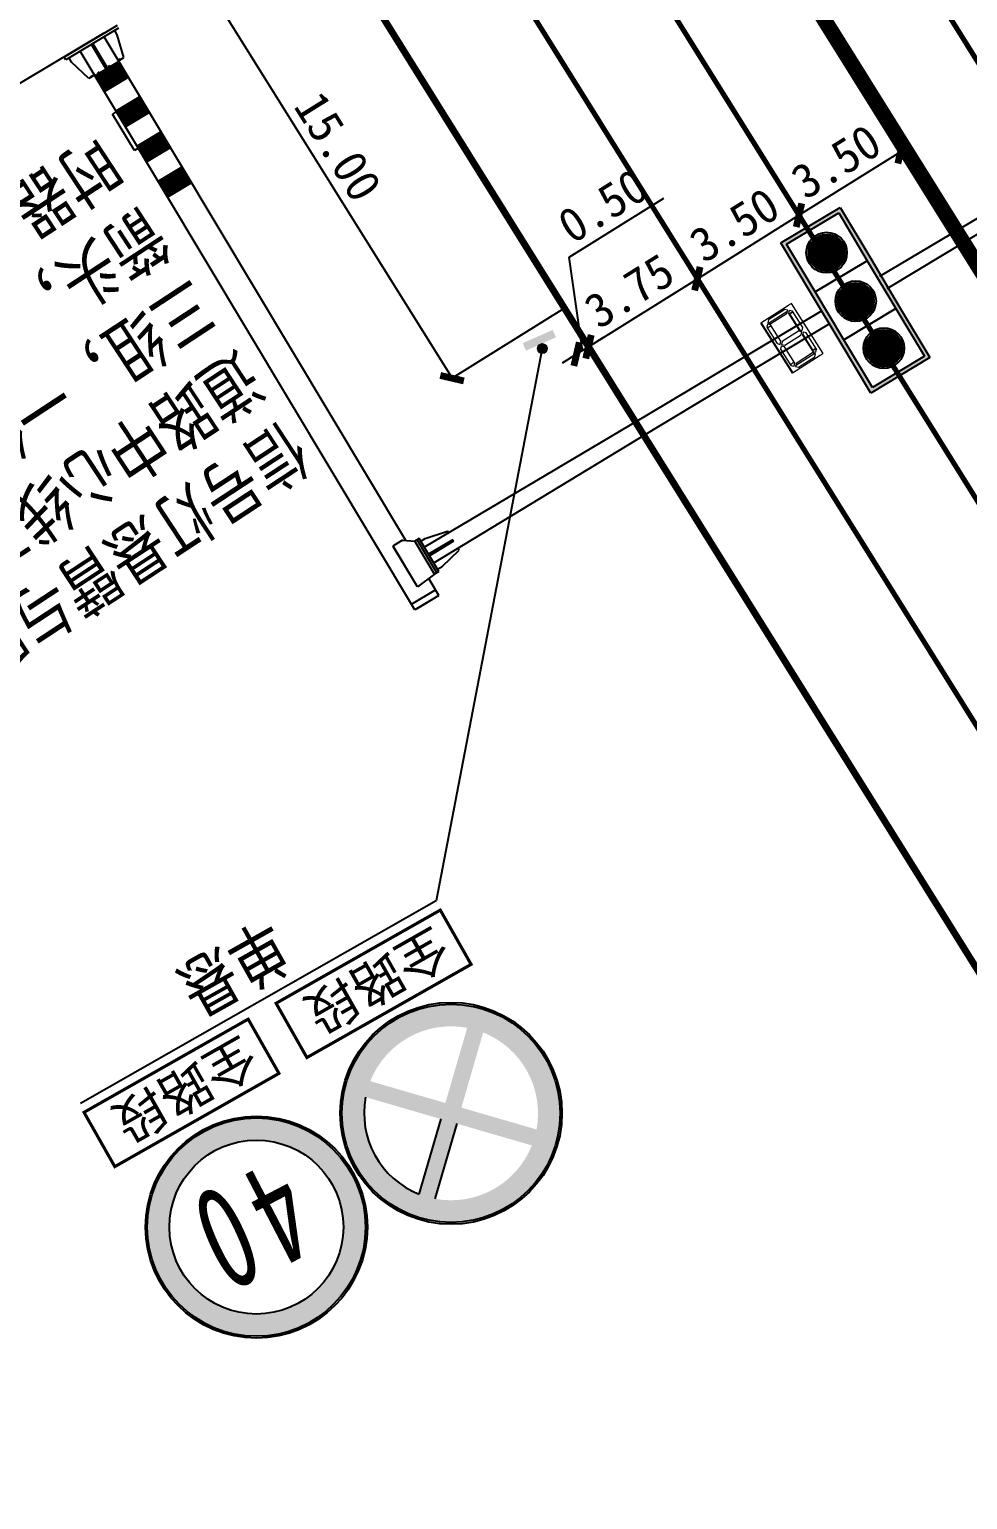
# Model space of a CAD drawing. Extents: x 529560 to 530007, y 3020699 to 3021211.
# Drawn here: x 529755.4 to 529782.81, y 3020832.26 to 3020875.19 of the extents above; entities that cross this region are included whole.
import ezdxf

# ---------------------------------------------------------------- set-up
doc = ezdxf.new("R2010")
doc.units = 0
doc.header["$LTSCALE"] = 0.5
doc.header["$PDMODE"] = 32
doc.linetypes.add('JTSS01', pattern=[6, 2, -4])
doc.layers.get('0').update_dxf_attribs({"linetype": 'CONTINUOUS'})
doc.layers.get('Defpoints').update_dxf_attribs({"linetype": 'CONTINUOUS'})
for name, color, linetype in [('@-交通信号', 7, 'CONTINUOUS'), ('@-交通标志', 7, 'CONTINUOUS'), ('@-设计标注', 7, 'CONTINUOUS'), ('@-隔离栏', 7, 'CONTINUOUS'), ('交通标志', 7, 'CONTINUOUS')]:
    doc.layers.add(name, color=color, linetype=linetype)
doc.layers.add('@-道路标线', color=7, linetype='CONTINUOUS', lineweight=0)
doc.styles.add('--黑体', font='simhei.ttf')
doc.styles.add('HT', font='rd.shx', dxfattribs={"bigfont": 'ht.shx'})
doc.styles.add('ST', font='', dxfattribs={"width": 0.8})
doc.styles.add('标线文字样式', font='simhei.ttf')
doc.styles.add('黑体', font='simhei.ttf')
doc.styles.get('ST').set_extended_font_data('NSimSun')
doc.linetypes.add('FENCELINE1', pattern='A,6.35,-2.54,[133,ltypeshp.shx,S=2.54,R=0,X=-2.54,Y=0],-2.54,25.4', length=36.83)
doc.dimstyles.new('标志标注', dxfattribs={"dimtxt": 1, "dimasz": 0.5, "dimexe": 0, "dimexo": 0, "dimgap": 0.25, "dimtad": 1, "dimzin": 0, "dimdsep": 46, "dimtxsty": '--黑体', "dimblk": 'ARCHTICK', "dimcen": 0.09, "dimadec": 0, "dimazin": 0, "dimtfac": 1, "dimtix": 1, "dimtmove": 2, "dimatfit": 0, "dimfxl": 1, "dimtolj": 1, "dimtzin": 0, "dimarcsym": 0})

# ---------------------------------------------------------------- blocks, each defined once
blk = doc.blocks.new('_ArchTick')
at = {"color": 0, "linetype": 'ByBlock', "const_width": 0.4}
blk.add_lwpolyline([(-0.5, -0.5), (0.5, 0.5)], dxfattribs=at)
blk = doc.blocks.new('*D30')
at = {"layer": '@-设计标注', "color": 0, "linetype": 'Continuous', "lineweight": -2, "transparency": 16777216}
for p, q in [((529771.73, 3020865.926), (529774.911, 3020867.912)), ((529774.911, 3020867.912), (529774.911, 3020867.912)), ((529771.73, 3020865.926), (529771.73, 3020865.926))]:
    blk.add_line(p, q, dxfattribs=at)
at = {"layer": 'Defpoints', "color": 0, "linetype": 'Continuous', "transparency": 16777216}
for p in [(529774.911, 3020867.912, 1475.285), (529774.911, 3020867.912), (529771.73, 3020865.926, 1475.285)]:
    blk.add_point(p, dxfattribs=at)
at = {"layer": '@-设计标注', "color": 0, "linetype": 'Continuous', "lineweight": -2, "transparency": 16777216, "xscale": 0.5, "yscale": 0.5, "zscale": 0.5}
for p, rotation in [((529774.911, 3020867.912), 31.98488409254313), ((529771.73, 3020865.926), 211.9848840925431)]:
    blk.add_blockref('_ArchTick', p, dxfattribs=dict(at, rotation=rotation))
at = {"layer": '@-设计标注', "color": 0, "linetype": 'Continuous', "transparency": 16777216, "insert": (529772.923, 3020867.555), "char_height": 1, "attachment_point": 5, "rotation": 31.9849, "style": '--黑体'}
blk.add_mtext('\\A1;3.75', dxfattribs=at)
blk = doc.blocks.new('*D31')
at = {"layer": '@-设计标注', "color": 0, "linetype": 'Continuous', "lineweight": -2, "transparency": 16777216}
for p, q in [((529774.911, 3020867.912), (529777.88, 3020869.766)), ((529777.88, 3020869.766), (529777.88, 3020869.766)), ((529774.911, 3020867.912), (529774.911, 3020867.912))]:
    blk.add_line(p, q, dxfattribs=at)
at = {"layer": 'Defpoints', "color": 0, "linetype": 'Continuous', "transparency": 16777216}
for p in [(529777.88, 3020869.766, 1475.285), (529777.88, 3020869.766), (529774.911, 3020867.912, 1475.285)]:
    blk.add_point(p, dxfattribs=at)
at = {"layer": '@-设计标注', "color": 0, "linetype": 'Continuous', "lineweight": -2, "transparency": 16777216, "xscale": 0.5, "yscale": 0.5, "zscale": 0.5}
for p, rotation in [((529777.88, 3020869.766), 31.98488409217352), ((529774.911, 3020867.912), 211.9848840921735)]:
    blk.add_blockref('_ArchTick', p, dxfattribs=dict(at, rotation=rotation))
at = {"layer": '@-设计标注', "color": 0, "linetype": 'Continuous', "transparency": 16777216, "insert": (529775.995, 3020869.48), "char_height": 1, "attachment_point": 5, "rotation": 31.9849, "style": '--黑体'}
blk.add_mtext('\\A1;3.50', dxfattribs=at)
blk = doc.blocks.new('*D32')
at = {"layer": '@-设计标注', "color": 0, "linetype": 'Continuous', "lineweight": -2, "transparency": 16777216}
for p, q in [((529777.88, 3020869.766), (529780.848, 3020871.62)), ((529780.848, 3020871.62), (529780.848, 3020871.62)), ((529777.88, 3020869.766), (529777.88, 3020869.766))]:
    blk.add_line(p, q, dxfattribs=at)
at = {"layer": 'Defpoints', "color": 0, "linetype": 'Continuous', "transparency": 16777216}
for p in [(529780.848, 3020871.62, 1475.285), (529780.848, 3020871.62), (529777.88, 3020869.766, 1475.285)]:
    blk.add_point(p, dxfattribs=at)
at = {"layer": '@-设计标注', "color": 0, "linetype": 'Continuous', "lineweight": -2, "transparency": 16777216, "xscale": 0.5, "yscale": 0.5, "zscale": 0.5}
for p, rotation in [((529780.848, 3020871.62), 31.98488409217352), ((529777.88, 3020869.766), 211.9848840921735)]:
    blk.add_blockref('_ArchTick', p, dxfattribs=dict(at, rotation=rotation))
at = {"layer": '@-设计标注', "color": 0, "linetype": 'Continuous', "transparency": 16777216, "insert": (529778.964, 3020871.334), "char_height": 1, "attachment_point": 5, "rotation": 31.9849, "style": '--黑体'}
blk.add_mtext('\\A1;3.50', dxfattribs=at)
blk = doc.blocks.new('*D133')
at = {"layer": '@-设计标注', "color": 0, "linetype": 'Continuous', "lineweight": -2, "transparency": 16777216}
for p, q in [((529763.08, 3020879.778), (529759.8, 3020877.729)), ((529759.8, 3020877.729), (529767.745, 3020865.006)), ((529771.025, 3020867.055), (529767.745, 3020865.006))]:
    blk.add_line(p, q, dxfattribs=at)
at = {"layer": 'Defpoints', "color": 0, "linetype": 'Continuous', "transparency": 16777216}
for p in [(529763.08, 3020879.778, 19.38), (529771.025, 3020867.055, 19.38), (529767.745, 3020865.006)]:
    blk.add_point(p, dxfattribs=at)
at = {"layer": '@-设计标注', "color": 0, "linetype": 'Continuous', "lineweight": -2, "transparency": 16777216, "xscale": 0.5, "yscale": 0.5, "zscale": 0.5}
for p, rotation in [((529759.8, 3020877.729), 121.9848841140416), ((529767.745, 3020865.006), 301.9848841140416)]:
    blk.add_blockref('_ArchTick', p, dxfattribs=dict(at, rotation=rotation))
at = {"layer": '@-设计标注', "color": 0, "linetype": 'Continuous', "transparency": 16777216, "insert": (529764.413, 3020871.768), "char_height": 1, "attachment_point": 5, "rotation": 301.9849, "style": '--黑体'}
blk.add_mtext('\\A1;15.00', dxfattribs=at)
blk = doc.blocks.new('A$C174B43BA')
at = {"layer": '交通标志', "linetype": 'ByBlock', "lineweight": -3}
for points in [[(0.637, 0.384, 1), (0.372, 0.384, 1)], [(0.956, 0), (0.961, 0.236), (0.005, 0.257), (0, 0.022)]]:
    blk.add_hatch(color=14, dxfattribs=at).paths.add_polyline_path(points)
at = {"layer": '交通标志', "color": 14}
blk.add_circle((0.504, 0.384), 0.132, dxfattribs=at)
blk = doc.blocks.new('A$C440D491C')
at = {"layer": '@-交通标志'}
h = blk.add_hatch(color=1, dxfattribs=at)
h.paths.add_polyline_path([(8.684, 12.046, 1), (10.415, 5.909, 1)])
h.paths.add_polyline_path([(8.86, 11.422, 1), (10.239, 6.532, 1)], flags=16)
h = blk.add_hatch(color=1, dxfattribs=at)
h.paths.add_polyline_path([(6.317, 7.922, 1), (0.163, 6.251, 1)])
h.paths.add_polyline_path([(0.925, 8.133), (2.908, 6.997), (1.772, 5.014, -0.35914)], flags=16)
h.paths.add_polyline_path([(2.194, 4.772), (3.33, 6.755), (5.313, 5.619, -0.35914)], flags=16)
h.paths.add_polyline_path([(1.167, 8.555, -0.35914), (4.286, 9.401), (3.15, 7.418)], flags=16)
h.paths.add_polyline_path([(3.572, 7.177), (4.708, 9.16, -0.35914), (5.555, 6.04)], flags=16)
at = {"layer": '@-交通标志', "color": 1}
for p, q in [((3.15, 7.418, -622.824), (4.286, 9.401, -622.824)), ((3.572, 7.177, -622.824), (4.708, 9.16, -622.824))]:
    blk.add_line(p, q, dxfattribs=at)
at = {"layer": '@-交通标志'}
blk.add_line((2.203, 0.954, -1269.364), (13.691, 4.262, -1269.364), dxfattribs=at)
at = {"layer": '@-交通标志', "const_width": 0.09, "elevation": -622.824}
for points in [[(7.852, 4.77), (13.154, 6.286), (13.655, 4.533), (8.353, 3.018)], [(1.647, 2.998), (6.95, 4.513), (7.451, 2.76), (2.148, 1.245)]]:
    blk.add_lwpolyline(points, close=True, dxfattribs=at)
at = {"layer": '@-交通标志', "color": 1}
for centre, radius in [((9.549, 8.977, -622.824), 3.24), ((9.549, 8.977, -622.824), 3.188), ((9.549, 8.977, -622.824), 2.54), ((3.24, 7.087, -622.824), 3.24), ((3.24, 7.087, -622.824), 3.188)]:
    blk.add_circle(centre, radius, dxfattribs=at)
blk.add_arc((3.24, 7.087, -622.824), 2.54, 335.6766, 54.6976, dxfattribs=at)
at = {"layer": '@-交通标志', "style": '黑体'}
for p in [(8.606, 3.445, -622.824), (2.402, 1.672, -622.824)]:
    blk.add_text('全路段', height=1.1029, rotation=15.9475, dxfattribs=at).set_placement(p)
at = {"layer": '@-交通标志', "style": '黑体', "width": 0.8}
blk.add_text('单悬', height=1.5, rotation=15.7192, dxfattribs=at).set_placement((7.029, 0.322, -1269.364))
at = {"layer": '@-交通标志', "color": 7, "char_height": 3, "attachment_point": 8, "style": '标线文字样式'}
for s, insert, rotation in [('{\\W0.666667;0}', (10.743, 7.595, -1269.364), 10.9267), ('\\W0.6667;4', (9.145, 7.314, -622.824), 13.8407)]:
    blk.add_mtext(s, dxfattribs=dict(at, insert=insert, rotation=rotation))
blk = doc.blocks.new('A$C20262908')
at = {"layer": '@-交通信号'}
h = blk.add_hatch(color=256, dxfattribs=at)
h.paths.add_polyline_path([(1.601, 6.21), (1.706, 6.036), (1.722, 5.788), (1.783, 5.821), (1.804, 6.13), (1.677, 6.402), (1.523, 6.443), (1.539, 6.504), (1.559, 6.569), (1.543, 6.63), (1.502, 6.668), (1.445, 6.684), (1.388, 6.668), (1.347, 6.63), (1.331, 6.569), (1.351, 6.504), (1.367, 6.443), (1.213, 6.402), (1.087, 6.13), (1.107, 5.821), (1.168, 5.788), (1.184, 6.036), (1.29, 6.21), (1.29, 5.821), (1.168, 5.121), (1.123, 5.111), (1.111, 5.044), (1.29, 5.044), (1.445, 5.821), (1.601, 5.044), (1.779, 5.044), (1.767, 5.111), (1.722, 5.121), (1.601, 5.821)])
h.paths.add_polyline_path([(1.341, 3.49), (1.054, 2.775), (0.944, 2.773), (0.925, 2.741), (1.096, 2.633), (1.484, 3.257), (1.792, 2.709), (1.763, 2.677), (1.767, 2.651), (1.81, 2.633), (1.908, 2.713), (1.604, 3.493), (1.618, 3.874), (1.771, 3.714), (1.81, 3.45), (1.876, 3.49), (1.847, 3.801), (1.705, 4.004), (1.535, 4.062), (1.528, 4.106, 0.207228), (1.537, 4.304, 0.071106), (1.522, 4.326, 0.097589), (1.506, 4.338, 0.022233), (1.487, 4.346, 0.040799), (1.476, 4.348, 0.045979), (1.448, 4.351, 0.036358), (1.412, 4.348, 0.028309), (1.393, 4.345, 0.024691), (1.371, 4.338, 0.079385), (1.346, 4.324, 0.12435), (1.335, 4.309, 0.081145), (1.33, 4.289, 0.069556), (1.332, 4.266, 0.00473), (1.334, 4.256, 0.009011), (1.335, 4.251, 0.057142), (1.341, 4.235, -0.068241), (1.346, 4.222, -0.124353), (1.345, 4.202, 0.089456), (1.342, 4.175, 0.014819), (1.344, 4.155, -0.022419), (1.346, 4.134, 0.042847), (1.346, 4.124, 0.182875), (1.348, 4.118, 0.101619), (1.357, 4.113, 0.029922), (1.401, 4.103), (1.401, 4.058), (1.292, 4.033), (1.222, 3.94), (1.111, 3.794), (1.071, 3.758), (0.896, 3.648), (0.949, 3.608), (1.139, 3.707), (1.186, 3.732), (1.292, 3.875)])
for p, q in [((0, 7.463), (0, 1.854)), ((2.805, 7.463), (0, 7.463)), ((2.805, 7.463), (2.805, 1.854)), ((2.805, 4.659), (0, 4.659)), ((2.805, 1.854), (0, 1.854))]:
    blk.add_line(p, q, dxfattribs=at)
at = {"layer": '@-交通信号', "const_width": 0.2, "flags": 128}
blk.add_lwpolyline([(1.402, 1.854), (1.402, 0)], dxfattribs=at)
at = {"layer": '@-交通信号', "color": 1}
blk.add_circle((1.402, 6.061), 1.166, dxfattribs=at)
at = {"layer": '@-交通信号', "color": 3}
blk.add_circle((1.418, 3.384), 1.166, dxfattribs=at)
blk = doc.blocks.new('人行灯')
at = {"layer": '@-交通信号', "rotation": 335.5426217795846}
blk.add_blockref('A$C20262908', (502933.847, 73806.932), dxfattribs=at)
at = {"layer": '@-交通信号', "style": 'HT', "width": 0.6}
blk.add_text('行人灯', height=1.5, rotation=336.8117, dxfattribs=at).set_placement((502938.13, 73809.252))
blk = doc.blocks.new('A$C6DDB773E')
at = {"layer": '@-交通信号'}
h = blk.add_hatch(color=256, dxfattribs=at)
h.paths.add_polyline_path([(5707, 6842), (5707, 6261), (5707, 5719), (5707, 5138), (5036, 5138), (5036, 5719), (5036, 6261), (5036, 6842)])
h.paths.add_polyline_path([(5667, 6803), (5667, 6261), (5667, 5719), (5667, 5177), (5075, 5177), (5075, 5719), (5075, 6261), (5075, 6803)], flags=16)
for p, q in [((5036, 6842), (5707, 6842)), ((5036, 6261), (5036, 6842)), ((5075, 6803), (5667, 6803)), ((5075, 6261), (5075, 6803)), ((5667, 6803), (5667, 6261)), ((5707, 6842), (5707, 6261)), ((5256, 6532), (5203, 6585)), ((5260, 6532), (5204, 6588)), ((5265, 6532), (5205, 6591)), ((5269, 6532), (5207, 6595)), ((5274, 6532), (5208, 6598)), ((5278, 6532), (5209, 6601)), ((5283, 6532), (5210, 6604)), ((5287, 6532), (5212, 6607)), ((5292, 6532), (5213, 6610)), ((5296, 6532), (5215, 6613)), ((5300, 6532), (5216, 6616)), ((5305, 6532), (5218, 6619)), ((5309, 6532), (5220, 6622)), ((5314, 6532), (5221, 6624)), ((5318, 6532), (5223, 6627)), ((5323, 6532), (5225, 6630)), ((5327, 6532), (5226, 6633)), ((5332, 6532), (5228, 6635)), ((5336, 6532), (5230, 6638)), ((5341, 6532), (5232, 6640)), ((5345, 6532), (5234, 6643)), ((5349, 6532), (5236, 6645)), ((5354, 6532), (5238, 6648)), ((5358, 6532), (5240, 6650)), ((5363, 6532), (5242, 6652)), ((5367, 6532), (5244, 6655)), ((5372, 6532), (5247, 6657)), ((5374, 6534), (5249, 6659)), ((5374, 6539), (5251, 6661)), ((5374, 6543), (5253, 6664)), ((5374, 6548), (5256, 6666)), ((5374, 6552), (5258, 6668)), ((5374, 6557), (5260, 6670)), ((5374, 6561), (5263, 6672)), ((5374, 6565), (5265, 6674)), ((5374, 6570), (5268, 6676)), ((5374, 6574), (5271, 6677)), ((5374, 6579), (5273, 6679)), ((5374, 6583), (5276, 6681)), ((5374, 6588), (5279, 6683)), ((5374, 6592), (5281, 6684)), ((5374, 6597), (5284, 6686)), ((5374, 6601), (5287, 6688)), ((5374, 6606), (5290, 6689)), ((5374, 6610), (5293, 6691)), ((5374, 6614), (5296, 6692)), ((5374, 6619), (5299, 6694)), ((5374, 6623), (5302, 6695)), ((5374, 6628), (5305, 6696)), ((5374, 6632), (5308, 6698)), ((5374, 6637), (5311, 6699)), ((5374, 6641), (5315, 6700)), ((5374, 6646), (5318, 6701)), ((5374, 6650), (5321, 6702)), ((5374, 6654), (5325, 6703)), ((5374, 6659), (5328, 6704)), ((5374, 6663), (5332, 6705)), ((5374, 6668), (5335, 6706)), ((5374, 6672), (5339, 6707)), ((5374, 6677), (5343, 6708)), ((5374, 6681), (5347, 6708)), ((5374, 6686), (5351, 6709)), ((5374, 6690), (5355, 6709)), ((5374, 6695), (5359, 6710)), ((5374, 6699), (5363, 6710)), ((5374, 6703), (5367, 6710)), ((5374, 6708), (5371, 6710)), ((5550, 6532), (5374, 6708)), ((5545, 6532), (5374, 6703)), ((5541, 6532), (5374, 6699)), ((5536, 6532), (5374, 6695)), ((5532, 6532), (5374, 6690)), ((5527, 6532), (5374, 6686)), ((5523, 6532), (5374, 6681)), ((5519, 6532), (5374, 6677)), ((5514, 6532), (5374, 6672)), ((5510, 6532), (5374, 6668)), ((5505, 6532), (5374, 6663)), ((5501, 6532), (5374, 6659)), ((5496, 6532), (5374, 6654)), ((5492, 6532), (5374, 6650)), ((5487, 6532), (5374, 6646)), ((5483, 6532), (5374, 6641)), ((5478, 6532), (5374, 6637)), ((5474, 6532), (5374, 6632)), ((5470, 6532), (5374, 6628)), ((5465, 6532), (5374, 6623)), ((5461, 6532), (5374, 6619)), ((5456, 6532), (5374, 6614)), ((5452, 6532), (5374, 6610)), ((5447, 6532), (5374, 6606)), ((5443, 6532), (5374, 6601)), ((5438, 6532), (5374, 6597)), ((5434, 6532), (5374, 6592)), ((5430, 6532), (5374, 6588)), ((5425, 6532), (5374, 6583)), ((5552, 6534), (5376, 6710)), ((5552, 6539), (5380, 6710)), ((5552, 6543), (5385, 6710)), ((5551, 6548), (5390, 6709)), ((5551, 6553), (5395, 6709)), ((5550, 6558), (5400, 6708)), ((5549, 6563), (5405, 6707)), ((5548, 6569), (5411, 6706)), ((5547, 6575), (5417, 6705)), ((5545, 6581), (5423, 6703)), ((5543, 6587), (5429, 6701)), ((5541, 6594), (5436, 6699)), ((5538, 6602), (5443, 6696)), ((5534, 6610), (5451, 6692)), ((5529, 6619), (5461, 6687)), ((5522, 6630), (5472, 6680)), ((5508, 6649), (5491, 6666)), ((5372, 6353), (5195, 6530)), ((5368, 6354), (5195, 6526)), ((5363, 6354), (5196, 6521)), ((5358, 6354), (5196, 6516)), ((5353, 6355), (5196, 6511)), ((5348, 6355), (5197, 6506)), ((5229, 6532), (5198, 6563)), ((5374, 6356), (5198, 6532)), ((5343, 6356), (5198, 6501)), ((5238, 6532), (5199, 6571)), ((5234, 6532), (5199, 6567)), ((5337, 6357), (5199, 6495)), ((5243, 6532), (5200, 6574)), ((5331, 6358), (5200, 6490)), ((5247, 6532), (5201, 6578)), ((5252, 6532), (5202, 6581)), ((5325, 6360), (5202, 6484)), ((5374, 6361), (5203, 6532)), ((5319, 6362), (5204, 6477)), ((5312, 6364), (5206, 6470)), ((5374, 6365), (5207, 6532)), ((5305, 6367), (5209, 6463)), ((5374, 6370), (5211, 6532)), ((5297, 6371), (5213, 6455)), ((5374, 6374), (5216, 6532)), ((5288, 6375), (5217, 6446)), ((5374, 6379), (5220, 6532)), ((5374, 6383), (5225, 6532)), ((5374, 6387), (5229, 6532)), ((5374, 6392), (5234, 6532)), ((5374, 6396), (5238, 6532)), ((5374, 6401), (5243, 6532)), ((5374, 6405), (5247, 6532)), ((5374, 6410), (5252, 6532)), ((5374, 6414), (5256, 6532)), ((5374, 6419), (5260, 6532)), ((5374, 6423), (5265, 6532)), ((5374, 6428), (5269, 6532)), ((5374, 6432), (5274, 6532)), ((5374, 6436), (5278, 6532)), ((5374, 6441), (5283, 6532)), ((5374, 6445), (5287, 6532)), ((5374, 6450), (5292, 6532)), ((5374, 6454), (5296, 6532)), ((5374, 6459), (5300, 6532)), ((5374, 6463), (5305, 6532)), ((5374, 6468), (5309, 6532)), ((5374, 6472), (5314, 6532)), ((5374, 6476), (5318, 6532)), ((5374, 6481), (5323, 6532)), ((5374, 6485), (5327, 6532)), ((5374, 6490), (5332, 6532)), ((5374, 6494), (5336, 6532)), ((5374, 6499), (5341, 6532)), ((5374, 6503), (5345, 6532)), ((5374, 6508), (5349, 6532)), ((5374, 6512), (5354, 6532)), ((5374, 6517), (5358, 6532)), ((5374, 6521), (5363, 6532)), ((5374, 6525), (5367, 6532)), ((5374, 6530), (5372, 6532)), ((5421, 6532), (5374, 6579)), ((5416, 6532), (5374, 6574)), ((5412, 6532), (5374, 6570)), ((5407, 6532), (5374, 6565)), ((5403, 6532), (5374, 6561)), ((5398, 6532), (5374, 6557)), ((5394, 6532), (5374, 6552)), ((5389, 6532), (5374, 6548)), ((5385, 6532), (5374, 6543)), ((5381, 6532), (5374, 6539)), ((5376, 6532), (5374, 6534)), ((5499, 6405), (5374, 6530)), ((5497, 6403), (5374, 6525)), ((5494, 6400), (5374, 6521)), ((5492, 6398), (5374, 6517)), ((5490, 6396), (5374, 6512)), ((5487, 6394), (5374, 6508)), ((5485, 6392), (5374, 6503)), ((5482, 6390), (5374, 6499)), ((5480, 6388), (5374, 6494)), ((5477, 6386), (5374, 6490)), ((5474, 6385), (5374, 6485)), ((5472, 6383), (5374, 6481)), ((5469, 6381), (5374, 6476)), ((5466, 6379), (5374, 6472)), ((5463, 6378), (5374, 6468)), ((5461, 6376), (5374, 6463)), ((5458, 6375), (5374, 6459)), ((5455, 6373), (5374, 6454)), ((5452, 6372), (5374, 6450)), ((5449, 6370), (5374, 6445)), ((5446, 6369), (5374, 6441)), ((5501, 6407), (5376, 6532)), ((5503, 6409), (5381, 6532)), ((5505, 6412), (5385, 6532)), ((5507, 6414), (5389, 6532)), ((5510, 6416), (5394, 6532)), ((5512, 6419), (5398, 6532)), ((5514, 6421), (5403, 6532)), ((5515, 6424), (5407, 6532)), ((5517, 6426), (5412, 6532)), ((5519, 6429), (5416, 6532)), ((5521, 6431), (5421, 6532)), ((5523, 6434), (5425, 6532)), ((5525, 6437), (5430, 6532)), ((5526, 6440), (5434, 6532)), ((5528, 6442), (5438, 6532)), ((5530, 6445), (5443, 6532)), ((5531, 6448), (5447, 6532)), ((5533, 6451), (5452, 6532)), ((5534, 6454), (5456, 6532)), ((5536, 6457), (5461, 6532)), ((5537, 6460), (5465, 6532)), ((5538, 6463), (5470, 6532)), ((5540, 6466), (5474, 6532)), ((5541, 6470), (5478, 6532)), ((5542, 6473), (5483, 6532)), ((5543, 6476), (5487, 6532)), ((5544, 6479), (5492, 6532)), ((5545, 6483), (5496, 6532)), ((5546, 6486), (5501, 6532)), ((5547, 6490), (5505, 6532)), ((5548, 6494), (5510, 6532)), ((5549, 6497), (5514, 6532)), ((5549, 6501), (5519, 6532)), ((5550, 6505), (5523, 6532)), ((5551, 6509), (5527, 6532)), ((5551, 6513), (5532, 6532)), ((5277, 6382), (5224, 6435)), ((5260, 6394), (5236, 6418)), ((5443, 6367), (5374, 6436)), ((5440, 6366), (5374, 6432)), ((5436, 6365), (5374, 6428)), ((5433, 6364), (5374, 6423)), ((5430, 6362), (5374, 6419)), ((5426, 6361), (5374, 6414)), ((5423, 6360), (5374, 6410)), ((5419, 6359), (5374, 6405)), ((5416, 6359), (5374, 6401)), ((5412, 6358), (5374, 6396)), ((5409, 6357), (5374, 6392)), ((5405, 6356), (5374, 6387)), ((5401, 6356), (5374, 6383)), ((5397, 6355), (5374, 6379)), ((5393, 6354), (5374, 6374)), ((5389, 6354), (5374, 6370)), ((5385, 6354), (5374, 6365)), ((5381, 6354), (5374, 6361)), ((10328, 6369), (10328, 6177)), ((10328, 6369), (10601, 6369)), ((10601, 6307), (10328, 6307)), ((10356, 6369), (10356, 6369)), ((10356, 6369), (10356, 6369)), ((10356, 6369), (10356, 6369)), ((10574, 6369), (10356, 6369)), ((10574, 6369), (10356, 6369)), ((10601, 6369), (10601, 30)), ((5036, 5719), (5036, 6261)), ((5075, 5719), (5075, 6261)), ((5667, 6261), (5075, 6261)), ((5075, 6261), (5667, 6261)), ((5374, 6064), (5284, 6154)), ((5374, 6069), (5287, 6155)), ((5374, 6073), (5290, 6157)), ((5374, 6077), (5293, 6158)), ((5374, 6082), (5296, 6160)), ((5374, 6086), (5299, 6161)), ((5374, 6091), (5302, 6163)), ((5374, 6095), (5305, 6164)), ((5374, 6100), (5308, 6165)), ((5374, 6104), (5311, 6166)), ((5374, 6109), (5315, 6168)), ((5374, 6113), (5318, 6169)), ((5374, 6118), (5321, 6170)), ((5374, 6122), (5325, 6171)), ((5374, 6126), (5328, 6172)), ((5374, 6131), (5332, 6173)), ((5374, 6135), (5335, 6174)), ((5374, 6140), (5339, 6174)), ((5374, 6144), (5343, 6175)), ((5374, 6149), (5347, 6176)), ((5374, 6153), (5351, 6176)), ((5374, 6158), (5355, 6177)), ((5374, 6162), (5359, 6177)), ((5374, 6166), (5363, 6177)), ((5374, 6171), (5367, 6178)), ((5374, 6175), (5371, 6178)), ((5550, 5999), (5374, 6175)), ((5545, 5999), (5374, 6171)), ((5541, 5999), (5374, 6166)), ((5536, 5999), (5374, 6162)), ((5532, 5999), (5374, 6158)), ((5552, 6001), (5376, 6178)), ((5552, 6006), (5380, 6178)), ((5552, 6011), (5385, 6177)), ((5551, 6016), (5390, 6177)), ((5551, 6021), (5395, 6176)), ((5550, 6026), (5400, 6176)), ((5549, 6031), (5405, 6175)), ((5548, 6037), (5411, 6174)), ((5547, 6042), (5417, 6172)), ((5545, 6048), (5423, 6171)), ((5543, 6055), (5429, 6169)), ((5541, 6062), (5436, 6166)), ((5538, 6069), (5443, 6164)), ((5534, 6077), (5451, 6160)), ((5529, 6087), (5461, 6155)), ((5667, 6261), (5667, 5719)), ((5707, 6261), (5707, 5719)), ((10208, 6170), (10258, 6170)), ((10208, 6170), (10208, 5797)), ((10233, 6170), (10233, 5797)), ((10258, 6170), (10465, 6192)), ((10258, 6170), (10258, 5797)), ((10465, 6192), (10465, 5730)), ((10465, 5729), (10465, 6166)), ((5047, 6052), (3140, 6046)), ((5216, 5999), (5196, 6019)), ((5211, 5999), (5196, 6015)), ((5207, 5999), (5196, 6011)), ((5225, 5999), (5197, 6027)), ((5220, 5999), (5197, 6023)), ((5229, 5999), (5198, 6031)), ((5238, 5999), (5199, 6038)), ((5234, 5999), (5199, 6034)), ((5243, 5999), (5200, 6042)), ((5247, 5999), (5201, 6045)), ((5252, 5999), (5202, 6049)), ((5256, 5999), (5203, 6052)), ((5260, 5999), (5204, 6055)), ((5265, 5999), (5205, 6059)), ((5269, 5999), (5207, 6062)), ((5274, 5999), (5208, 6065)), ((5278, 5999), (5209, 6068)), ((5283, 5999), (5210, 6072)), ((5287, 5999), (5212, 6075)), ((5292, 5999), (5213, 6078)), ((5296, 5999), (5215, 6081)), ((5300, 5999), (5216, 6083)), ((5305, 5999), (5218, 6086)), ((5309, 5999), (5220, 6089)), ((5314, 5999), (5221, 6092)), ((5318, 5999), (5223, 6095)), ((5323, 5999), (5225, 6097)), ((5327, 5999), (5226, 6100)), ((5332, 5999), (5228, 6103)), ((5336, 5999), (5230, 6105)), ((5341, 5999), (5232, 6108)), ((5345, 5999), (5234, 6110)), ((5349, 5999), (5236, 6113)), ((5354, 5999), (5238, 6115)), ((5358, 5999), (5240, 6118)), ((5363, 5999), (5242, 6120)), ((5367, 5999), (5244, 6122)), ((5372, 5999), (5247, 6125)), ((5374, 6002), (5249, 6127)), ((5374, 6006), (5251, 6129)), ((5374, 6011), (5253, 6131)), ((5374, 6015), (5256, 6133)), ((5374, 6020), (5258, 6135)), ((5374, 6024), (5260, 6137)), ((5374, 6029), (5263, 6139)), ((5374, 6033), (5265, 6141)), ((5374, 6037), (5268, 6143)), ((5374, 6042), (5271, 6145)), ((5374, 6046), (5273, 6147)), ((5374, 6051), (5276, 6149)), ((5374, 6055), (5279, 6150)), ((5374, 6060), (5281, 6152)), ((5527, 5999), (5374, 6153)), ((5523, 5999), (5374, 6149)), ((5519, 5999), (5374, 6144)), ((5514, 5999), (5374, 6140)), ((5510, 5999), (5374, 6135)), ((5505, 5999), (5374, 6131)), ((5501, 5999), (5374, 6126)), ((5496, 5999), (5374, 6122)), ((5492, 5999), (5374, 6118)), ((5487, 5999), (5374, 6113)), ((5483, 5999), (5374, 6109)), ((5478, 5999), (5374, 6104)), ((5474, 5999), (5374, 6100)), ((5470, 5999), (5374, 6095)), ((5465, 5999), (5374, 6091)), ((5461, 5999), (5374, 6086)), ((5456, 5999), (5374, 6082)), ((5452, 5999), (5374, 6077)), ((5447, 5999), (5374, 6073)), ((5443, 5999), (5374, 6069)), ((5438, 5999), (5374, 6064)), ((5434, 5999), (5374, 6060)), ((5430, 5999), (5374, 6055)), ((5425, 5999), (5374, 6051)), ((5421, 5999), (5374, 6046)), ((5416, 5999), (5374, 6042)), ((5412, 5999), (5374, 6037)), ((5407, 5999), (5374, 6033)), ((5403, 5999), (5374, 6029)), ((5398, 5999), (5374, 6024)), ((5394, 5999), (5374, 6020)), ((5389, 5999), (5374, 6015)), ((5385, 5999), (5374, 6011)), ((5522, 6098), (5472, 6148)), ((5508, 6117), (5491, 6134)), ((7669, 6059), (5702, 6054)), ((10208, 6073), (7669, 6059)), ((10157, 6144), (9934, 6094)), ((9934, 6094), (9934, 6072)), ((10208, 6144), (10157, 6144)), ((5048, 5912), (3140, 5916)), ((5203, 5999), (5195, 6007)), ((5198, 5999), (5195, 6002)), ((5372, 5821), (5195, 5998)), ((5368, 5821), (5195, 5993)), ((5363, 5821), (5196, 5989)), ((5358, 5822), (5196, 5984)), ((5353, 5822), (5196, 5979)), ((5348, 5823), (5197, 5974)), ((5374, 5824), (5198, 5999)), ((5343, 5824), (5198, 5968)), ((5337, 5825), (5199, 5963)), ((5331, 5826), (5200, 5957)), ((5325, 5828), (5202, 5951)), ((5374, 5828), (5203, 5999)), ((5319, 5829), (5204, 5945)), ((5312, 5832), (5206, 5938)), ((5374, 5833), (5207, 5999)), ((5305, 5835), (5209, 5931)), ((5374, 5837), (5211, 5999)), ((5297, 5838), (5213, 5923)), ((5374, 5842), (5216, 5999)), ((5288, 5843), (5217, 5913)), ((5374, 5846), (5220, 5999)), ((5277, 5850), (5224, 5902)), ((5374, 5851), (5225, 5999)), ((5374, 5855), (5229, 5999)), ((5374, 5859), (5234, 5999)), ((5260, 5862), (5236, 5886)), ((5374, 5864), (5238, 5999)), ((5374, 5868), (5243, 5999)), ((5374, 5873), (5247, 5999)), ((5374, 5877), (5252, 5999)), ((5374, 5882), (5256, 5999)), ((5374, 5886), (5260, 5999)), ((5374, 5891), (5265, 5999)), ((5374, 5895), (5269, 5999)), ((5374, 5899), (5274, 5999)), ((5374, 5904), (5278, 5999)), ((5374, 5908), (5283, 5999)), ((5374, 5913), (5287, 5999)), ((5374, 5917), (5292, 5999)), ((5374, 5922), (5296, 5999)), ((5374, 5926), (5300, 5999)), ((5374, 5931), (5305, 5999)), ((5374, 5935), (5309, 5999)), ((5374, 5940), (5314, 5999)), ((5374, 5944), (5318, 5999)), ((5374, 5948), (5323, 5999)), ((5374, 5953), (5327, 5999)), ((5374, 5957), (5332, 5999)), ((5374, 5962), (5336, 5999)), ((5374, 5966), (5341, 5999)), ((5374, 5971), (5345, 5999)), ((5374, 5975), (5349, 5999)), ((5374, 5980), (5354, 5999)), ((5374, 5984), (5358, 5999)), ((5374, 5988), (5363, 5999)), ((5374, 5993), (5367, 5999)), ((5374, 5997), (5372, 5999)), ((5381, 5999), (5374, 6006)), ((5376, 5999), (5374, 6002)), ((5499, 5872), (5374, 5997)), ((5497, 5870), (5374, 5993)), ((5494, 5868), (5374, 5988)), ((5492, 5866), (5374, 5984)), ((5490, 5864), (5374, 5980)), ((5487, 5862), (5374, 5975)), ((5485, 5860), (5374, 5971)), ((5482, 5858), (5374, 5966)), ((5480, 5856), (5374, 5962)), ((5477, 5854), (5374, 5957)), ((5474, 5852), (5374, 5953)), ((5472, 5850), (5374, 5948)), ((5469, 5849), (5374, 5944)), ((5466, 5847), (5374, 5940)), ((5463, 5845), (5374, 5935)), ((5461, 5844), (5374, 5931)), ((5458, 5842), (5374, 5926)), ((5455, 5840), (5374, 5922)), ((5452, 5839), (5374, 5917)), ((5449, 5838), (5374, 5913)), ((5446, 5836), (5374, 5908)), ((5443, 5835), (5374, 5904)), ((5440, 5834), (5374, 5899)), ((5436, 5832), (5374, 5895)), ((5433, 5831), (5374, 5891)), ((5430, 5830), (5374, 5886)), ((5426, 5829), (5374, 5882)), ((5423, 5828), (5374, 5877)), ((5419, 5827), (5374, 5873)), ((5416, 5826), (5374, 5868)), ((5501, 5874), (5376, 5999)), ((5503, 5877), (5381, 5999)), ((5505, 5879), (5385, 5999)), ((5507, 5881), (5389, 5999)), ((5510, 5884), (5394, 5999)), ((5512, 5886), (5398, 5999)), ((5514, 5889), (5403, 5999)), ((5515, 5891), (5407, 5999)), ((5517, 5894), (5412, 5999)), ((5519, 5896), (5416, 5999)), ((5521, 5899), (5421, 5999)), ((5523, 5902), (5425, 5999)), ((5525, 5904), (5430, 5999)), ((5526, 5907), (5434, 5999)), ((5528, 5910), (5438, 5999)), ((5530, 5913), (5443, 5999)), ((5531, 5916), (5447, 5999)), ((5533, 5918), (5452, 5999)), ((5534, 5921), (5456, 5999)), ((5536, 5924), (5461, 5999)), ((5537, 5928), (5465, 5999)), ((5538, 5931), (5470, 5999)), ((5540, 5934), (5474, 5999)), ((5541, 5937), (5478, 5999)), ((5542, 5940), (5483, 5999)), ((5543, 5944), (5487, 5999)), ((5544, 5947), (5492, 5999)), ((5545, 5950), (5496, 5999)), ((5546, 5954), (5501, 5999)), ((5547, 5957), (5505, 5999)), ((5548, 5961), (5510, 5999)), ((5549, 5965), (5514, 5999)), ((5549, 5969), (5519, 5999)), ((5550, 5972), (5523, 5999)), ((5551, 5976), (5527, 5999)), ((5551, 5980), (5532, 5999)), ((5551, 5984), (5536, 5999)), ((5552, 5988), (5541, 5999)), ((5552, 5993), (5545, 5999)), ((5552, 5997), (5550, 5999)), ((7669, 5906), (5702, 5910)), ((10208, 5893), (7669, 5906)), ((9934, 5991), (10208, 5991)), ((9934, 5991), (9934, 5975)), ((9934, 5975), (10208, 5975)), ((9934, 5894), (9934, 5877)), ((10157, 5826), (9934, 5877)), ((5412, 5825), (5374, 5864)), ((5409, 5824), (5374, 5859)), ((5405, 5824), (5374, 5855)), ((5401, 5823), (5374, 5851)), ((5397, 5822), (5374, 5846)), ((5393, 5822), (5374, 5842)), ((5389, 5822), (5374, 5837)), ((5385, 5821), (5374, 5833)), ((5381, 5821), (5374, 5828)), ((5377, 5821), (5374, 5824)), ((10208, 5826), (10157, 5826)), ((10208, 5797), (10258, 5797)), ((10356, 5727), (10258, 5797)), ((10328, 5746), (10328, 30)), ((10356, 5727), (10465, 5727)), ((5036, 5138), (5036, 5719)), ((5075, 5177), (5075, 5719)), ((5075, 5719), (5667, 5719)), ((5667, 5719), (5075, 5719)), ((5374, 5464), (5256, 5582)), ((5374, 5469), (5258, 5584)), ((5374, 5473), (5260, 5586)), ((5374, 5477), (5263, 5588)), ((5374, 5482), (5265, 5590)), ((5374, 5486), (5268, 5592)), ((5374, 5491), (5271, 5594)), ((5374, 5495), (5273, 5596)), ((5374, 5500), (5276, 5597)), ((5374, 5504), (5279, 5599)), ((5374, 5509), (5281, 5601)), ((5374, 5513), (5284, 5603)), ((5374, 5518), (5287, 5604)), ((5374, 5522), (5290, 5606)), ((5374, 5526), (5293, 5607)), ((5374, 5531), (5296, 5609)), ((5374, 5535), (5299, 5610)), ((5374, 5540), (5302, 5612)), ((5374, 5544), (5305, 5613)), ((5374, 5549), (5308, 5614)), ((5374, 5553), (5311, 5615)), ((5374, 5558), (5315, 5617)), ((5374, 5562), (5318, 5618)), ((5374, 5566), (5321, 5619)), ((5374, 5571), (5325, 5620)), ((5374, 5575), (5328, 5621)), ((5374, 5580), (5332, 5622)), ((5374, 5584), (5335, 5623)), ((5374, 5589), (5339, 5623)), ((5374, 5593), (5343, 5624)), ((5374, 5598), (5347, 5625)), ((5374, 5602), (5351, 5625)), ((5374, 5607), (5355, 5626)), ((5374, 5611), (5359, 5626)), ((5374, 5615), (5363, 5626)), ((5374, 5620), (5367, 5627)), ((5374, 5624), (5371, 5627)), ((5550, 5448), (5374, 5624)), ((5545, 5448), (5374, 5620)), ((5541, 5448), (5374, 5615)), ((5536, 5448), (5374, 5611)), ((5532, 5448), (5374, 5607)), ((5527, 5448), (5374, 5602)), ((5523, 5448), (5374, 5598)), ((5519, 5448), (5374, 5593)), ((5514, 5448), (5374, 5589)), ((5510, 5448), (5374, 5584)), ((5552, 5450), (5376, 5627)), ((5552, 5455), (5380, 5627)), ((5552, 5460), (5385, 5626)), ((5551, 5464), (5390, 5626)), ((5551, 5469), (5395, 5625)), ((5550, 5475), (5400, 5625)), ((5549, 5480), (5405, 5624)), ((5548, 5485), (5411, 5623)), ((5547, 5491), (5417, 5621)), ((5545, 5497), (5423, 5620)), ((5543, 5504), (5429, 5618)), ((5541, 5511), (5436, 5615)), ((5538, 5518), (5443, 5612)), ((5534, 5526), (5451, 5609)), ((5529, 5535), (5461, 5604)), ((5522, 5547), (5472, 5597)), ((5508, 5566), (5491, 5583)), ((5667, 5719), (5667, 5177)), ((5707, 5719), (5707, 5138)), ((5372, 5270), (5195, 5447)), ((5368, 5270), (5195, 5442)), ((5229, 5448), (5198, 5480)), ((5374, 5273), (5198, 5448)), ((5238, 5448), (5199, 5487)), ((5234, 5448), (5199, 5483)), ((5243, 5448), (5200, 5491)), ((5247, 5448), (5201, 5494)), ((5252, 5448), (5202, 5498)), ((5256, 5448), (5203, 5501)), ((5374, 5277), (5203, 5448)), ((5260, 5448), (5204, 5504)), ((5265, 5448), (5205, 5508)), ((5269, 5448), (5207, 5511)), ((5374, 5282), (5207, 5448)), ((5274, 5448), (5208, 5514)), ((5278, 5448), (5209, 5517)), ((5283, 5448), (5210, 5520)), ((5374, 5286), (5211, 5448)), ((5287, 5448), (5212, 5524)), ((5292, 5448), (5213, 5527)), ((5296, 5448), (5215, 5530)), ((5300, 5448), (5216, 5532)), ((5374, 5291), (5216, 5448)), ((5305, 5448), (5218, 5535)), ((5309, 5448), (5220, 5538)), ((5374, 5295), (5220, 5448)), ((5314, 5448), (5221, 5541)), ((5318, 5448), (5223, 5544)), ((5323, 5448), (5225, 5546)), ((5374, 5299), (5225, 5448)), ((5327, 5448), (5226, 5549)), ((5332, 5448), (5228, 5552)), ((5374, 5304), (5229, 5448)), ((5336, 5448), (5230, 5554)), ((5341, 5448), (5232, 5557)), ((5345, 5448), (5234, 5559)), ((5374, 5308), (5234, 5448)), ((5349, 5448), (5236, 5562)), ((5354, 5448), (5238, 5564)), ((5374, 5313), (5238, 5448)), ((5358, 5448), (5240, 5567)), ((5363, 5448), (5242, 5569)), ((5374, 5317), (5243, 5448)), ((5367, 5448), (5244, 5571)), ((5372, 5448), (5247, 5573)), ((5374, 5322), (5247, 5448)), ((5374, 5451), (5249, 5576)), ((5374, 5455), (5251, 5578)), ((5374, 5326), (5252, 5448)), ((5374, 5460), (5253, 5580)), ((5374, 5331), (5256, 5448)), ((5374, 5335), (5260, 5448)), ((5374, 5340), (5265, 5448)), ((5374, 5344), (5269, 5448)), ((5374, 5348), (5274, 5448)), ((5374, 5353), (5278, 5448)), ((5374, 5357), (5283, 5448)), ((5374, 5362), (5287, 5448)), ((5374, 5366), (5292, 5448)), ((5374, 5371), (5296, 5448)), ((5374, 5375), (5300, 5448)), ((5374, 5380), (5305, 5448)), ((5374, 5384), (5309, 5448)), ((5374, 5388), (5314, 5448)), ((5374, 5393), (5318, 5448)), ((5374, 5397), (5323, 5448)), ((5374, 5402), (5327, 5448)), ((5374, 5406), (5332, 5448)), ((5374, 5411), (5336, 5448)), ((5374, 5415), (5341, 5448)), ((5374, 5420), (5345, 5448)), ((5374, 5424), (5349, 5448)), ((5374, 5429), (5354, 5448)), ((5374, 5433), (5358, 5448)), ((5374, 5437), (5363, 5448)), ((5374, 5442), (5367, 5448)), ((5374, 5446), (5372, 5448)), ((5505, 5448), (5374, 5580)), ((5501, 5448), (5374, 5575)), ((5496, 5448), (5374, 5571)), ((5492, 5448), (5374, 5566)), ((5487, 5448), (5374, 5562)), ((5483, 5448), (5374, 5558)), ((5478, 5448), (5374, 5553)), ((5474, 5448), (5374, 5549)), ((5470, 5448), (5374, 5544)), ((5465, 5448), (5374, 5540)), ((5461, 5448), (5374, 5535)), ((5456, 5448), (5374, 5531)), ((5452, 5448), (5374, 5526)), ((5447, 5448), (5374, 5522)), ((5443, 5448), (5374, 5518)), ((5438, 5448), (5374, 5513)), ((5434, 5448), (5374, 5509)), ((5430, 5448), (5374, 5504)), ((5425, 5448), (5374, 5500)), ((5421, 5448), (5374, 5495)), ((5416, 5448), (5374, 5491)), ((5412, 5448), (5374, 5486)), ((5407, 5448), (5374, 5482)), ((5403, 5448), (5374, 5477)), ((5398, 5448), (5374, 5473)), ((5394, 5448), (5374, 5469)), ((5389, 5448), (5374, 5464)), ((5385, 5448), (5374, 5460)), ((5381, 5448), (5374, 5455)), ((5376, 5448), (5374, 5451)), ((5499, 5321), (5374, 5446)), ((5497, 5319), (5374, 5442)), ((5501, 5323), (5376, 5448)), ((5503, 5326), (5381, 5448)), ((5505, 5328), (5385, 5448)), ((5507, 5330), (5389, 5448)), ((5510, 5333), (5394, 5448)), ((5512, 5335), (5398, 5448)), ((5514, 5338), (5403, 5448)), ((5515, 5340), (5407, 5448)), ((5517, 5343), (5412, 5448)), ((5519, 5345), (5416, 5448)), ((5521, 5348), (5421, 5448)), ((5523, 5350), (5425, 5448)), ((5525, 5353), (5430, 5448)), ((5526, 5356), (5434, 5448)), ((5528, 5359), (5438, 5448)), ((5530, 5362), (5443, 5448)), ((5531, 5364), (5447, 5448)), ((5533, 5367), (5452, 5448)), ((5534, 5370), (5456, 5448)), ((5536, 5373), (5461, 5448)), ((5537, 5376), (5465, 5448)), ((5538, 5380), (5470, 5448)), ((5540, 5383), (5474, 5448)), ((5541, 5386), (5478, 5448)), ((5542, 5389), (5483, 5448)), ((5543, 5393), (5487, 5448)), ((5544, 5396), (5492, 5448)), ((5545, 5399), (5496, 5448)), ((5546, 5403), (5501, 5448)), ((5547, 5406), (5505, 5448)), ((5548, 5410), (5510, 5448)), ((5549, 5414), (5514, 5448)), ((5549, 5417), (5519, 5448)), ((5550, 5421), (5523, 5448)), ((5551, 5425), (5527, 5448)), ((5551, 5429), (5532, 5448)), ((5363, 5270), (5196, 5437)), ((5358, 5271), (5196, 5433)), ((5353, 5271), (5196, 5428)), ((5348, 5272), (5197, 5423)), ((5343, 5273), (5198, 5417)), ((5337, 5274), (5199, 5412)), ((5331, 5275), (5200, 5406)), ((5325, 5276), (5202, 5400)), ((5319, 5278), (5204, 5394)), ((5312, 5281), (5206, 5387)), ((5305, 5284), (5209, 5380)), ((5297, 5287), (5213, 5372)), ((5288, 5292), (5217, 5362)), ((5277, 5298), (5224, 5351)), ((5260, 5311), (5236, 5335)), ((5494, 5317), (5374, 5437)), ((5492, 5315), (5374, 5433)), ((5490, 5313), (5374, 5429)), ((5487, 5311), (5374, 5424)), ((5485, 5309), (5374, 5420)), ((5482, 5307), (5374, 5415)), ((5480, 5305), (5374, 5411)), ((5477, 5303), (5374, 5406)), ((5474, 5301), (5374, 5402)), ((5472, 5299), (5374, 5397)), ((5469, 5298), (5374, 5393)), ((5466, 5296), (5374, 5388)), ((5463, 5294), (5374, 5384)), ((5461, 5293), (5374, 5380)), ((5458, 5291), (5374, 5375)), ((5455, 5289), (5374, 5371)), ((5452, 5288), (5374, 5366)), ((5449, 5287), (5374, 5362)), ((5446, 5285), (5374, 5357)), ((5443, 5284), (5374, 5353)), ((5440, 5282), (5374, 5348)), ((5436, 5281), (5374, 5344)), ((5433, 5280), (5374, 5340)), ((5430, 5279), (5374, 5335)), ((5426, 5278), (5374, 5331)), ((5423, 5277), (5374, 5326)), ((5419, 5276), (5374, 5322)), ((5416, 5275), (5374, 5317)), ((5412, 5274), (5374, 5313)), ((5409, 5273), (5374, 5308)), ((5405, 5273), (5374, 5304)), ((5401, 5272), (5374, 5299)), ((5397, 5271), (5374, 5295)), ((5667, 5177), (5075, 5177)), ((5393, 5271), (5374, 5291)), ((5389, 5271), (5374, 5286)), ((5385, 5270), (5374, 5282)), ((5381, 5270), (5374, 5277)), ((5707, 5138), (5036, 5138)), ((10600, 1132), (10645, 1132)), ((10645, 1132), (10645, 717)), ((10546, 798), (10328, 798)), ((10545, 798), (10329, 798)), ((10600, 798), (10329, 798)), ((10600, 717), (10645, 717)), ((10269, 302), (10210, 79)), ((10301, 302), (10269, 302)), ((10328, 299), (10296, 299)), ((10329, 302), (10298, 302)), ((10307, 299), (10326, 299)), ((10428, 302), (10444, 302)), ((10428, 299), (10444, 299)), ((10457, 302), (10473, 302)), ((10457, 302), (10457, 30)), ((10473, 302), (10473, 30)), ((10546, 299), (10566, 299)), ((10600, 302), (10640, 302)), ((10601, 299), (10641, 299)), ((10628, 302), (10668, 302)), ((10668, 302), (10728, 79)), ((10165, 30), (10764, 30)), ((10210, 79), (10210, 30)), ((10728, 79), (10728, 30)), ((10764, 30), (10764, 0)), ((10165, 0), (10764, 0))]:
    blk.add_line(p, q, dxfattribs=at)
at = {"layer": '@-交通信号', "const_width": 199}
for points in [[(10601, 1596), (10328, 1596)], [(10601, 1197), (10328, 1197)], [(10601, 798), (10328, 798)], [(10601, 399), (10328, 399)]]:
    blk.add_lwpolyline(points, dxfattribs=at)
at = {"layer": '@-交通信号'}
for centre, radius in [((5374, 6532), 198), ((5374, 6532), 178), ((5374, 5999), 198), ((5374, 5999), 178), ((5374, 5448), 198), ((5374, 5448), 178)]:
    blk.add_circle(centre, radius, dxfattribs=at)
blk = doc.blocks.new('*D147')
at = {"layer": '@-设计标注', "color": 0, "linetype": 'Continuous', "lineweight": -2, "transparency": 16777216}
for p, q in [((529771.162, 3020868.536), (529773.932, 3020870.263)), ((529771.556, 3020865.818), (529771.162, 3020868.536)), ((529771.73, 3020865.926), (529771.383, 3020865.709)), ((529771.73, 3020865.926), (529771.383, 3020865.709)), ((529771.73, 3020865.926), (529772.155, 3020866.19)), ((529771.73, 3020865.926), (529771.73, 3020865.926)), ((529771.383, 3020865.709), (529770.958, 3020865.445)), ((529771.383, 3020865.709), (529771.383, 3020865.709))]:
    blk.add_line(p, q, dxfattribs=at)
at = {"layer": 'Defpoints', "color": 0, "linetype": 'Continuous', "transparency": 16777216}
for p in [(529771.73, 3020865.926), (529771.383, 3020865.709), (529771.383, 3020865.709)]:
    blk.add_point(p, dxfattribs=at)
at = {"layer": '@-设计标注', "color": 0, "linetype": 'Continuous', "lineweight": -2, "transparency": 16777216, "xscale": 0.5, "yscale": 0.5, "zscale": 0.5}
for p, rotation in [((529771.73, 3020865.926), 211.9405044150462), ((529771.383, 3020865.709), 31.94050441504621)]:
    blk.add_blockref('_ArchTick', p, dxfattribs=dict(at, rotation=rotation))
at = {"layer": '@-设计标注', "color": 0, "linetype": 'Continuous', "transparency": 16777216, "insert": (529772.147, 3020870.04), "char_height": 1, "attachment_point": 5, "rotation": 31.9405, "style": '--黑体'}
blk.add_mtext('\\A1;0.50', dxfattribs=at)
blk = doc.blocks.new('A$C17E36E55')
at = {"layer": '@-交通信号', "linetype": 'Continuous', "lineweight": 0}
for p, q in [((-1.06, 0.864), (-0.098, 0.864)), ((0, 0.864), (-0.098, 0.864)), ((0, -0.864), (0, 0.864)), ((-0.915, 0.724), (-0.98, 0.659)), ((-0.98, 0.659), (-0.98, 0.094)), ((-0.85, 0.633), (-0.98, 0.633)), ((-0.85, 0.659), (-0.915, 0.724)), ((-0.82, 0.819), (-0.885, 0.753)), ((-0.885, 0.753), (-0.82, 0.688)), ((-0.87, 0.738), (-0.206, 0.738)), ((-0.85, 0.094), (-0.85, 0.659)), ((-0.256, 0.819), (-0.82, 0.819)), ((-0.82, 0.688), (-0.256, 0.688)), ((-0.191, 0.753), (-0.256, 0.819)), ((-0.256, 0.688), (-0.191, 0.753)), ((-0.161, 0.724), (-0.227, 0.659)), ((-0.227, 0.659), (-0.227, 0.094)), ((-0.194, 0.633), (-0.227, 0.633)), ((-0.198, 0.066), (-0.198, 0.633)), ((-0.198, 0.633), (-0.194, 0.633)), ((-0.194, 0.638), (-0.194, 0.633)), ((-0.194, 0.633), (-0.098, 0.633)), ((-0.194, 0.633), (-0.194, 0.633)), ((-0.099, 0.633), (-0.194, 0.633)), ((-0.172, 0.633), (-0.172, 0.633)), ((-0.096, 0.659), (-0.161, 0.724)), ((-0.129, 0.633), (-0.129, 0.633)), ((-0.103, 0.633), (-0.103, 0.633)), ((-0.099, 0.661), (-0.099, 0.633)), ((-0.098, 0.66), (-0.098, 0.633)), ((-0.098, 0.633), (-0.098, 0.633)), ((-0.098, 0.633), (-0.096, 0.633)), ((-0.096, 0.094), (-0.096, 0.659)), ((-0.98, 0.094), (-0.915, 0.029)), ((-0.915, 0.029), (-0.85, 0.094)), ((-0.82, 0.065), (-0.885, 0)), ((-0.256, 0.065), (-0.82, 0.065)), ((-0.191, 0), (-0.256, 0.065)), ((-0.227, 0.094), (-0.161, 0.029)), ((-0.198, -0.008), (-0.198, 0.008)), ((-0.161, 0.029), (-0.096, 0.094)), ((-0.915, -0.029), (-0.98, -0.095)), ((-0.98, -0.095), (-0.98, -0.659)), ((-0.85, -0.095), (-0.915, -0.029)), ((-0.885, 0), (-0.82, -0.065)), ((-0.85, -0.659), (-0.85, -0.095)), ((-0.82, -0.065), (-0.256, -0.065)), ((-0.256, -0.065), (-0.191, 0)), ((-0.161, -0.029), (-0.227, -0.095)), ((-0.227, -0.095), (-0.227, -0.659)), ((-0.198, -0.633), (-0.198, -0.066)), ((-0.096, -0.095), (-0.161, -0.029)), ((-0.096, -0.659), (-0.096, -0.095)), ((-0.85, -0.633), (-0.98, -0.633)), ((-0.98, -0.659), (-0.915, -0.724)), ((-0.915, -0.724), (-0.85, -0.659)), ((-0.82, -0.688), (-0.885, -0.753)), ((-0.885, -0.753), (-0.82, -0.819)), ((-0.206, -0.738), (-0.87, -0.738)), ((-0.256, -0.688), (-0.82, -0.688)), ((-0.82, -0.819), (-0.256, -0.819)), ((-0.191, -0.753), (-0.256, -0.688)), ((-0.256, -0.819), (-0.191, -0.753)), ((-0.194, -0.633), (-0.227, -0.633)), ((-0.227, -0.659), (-0.161, -0.724)), ((-0.194, -0.633), (-0.198, -0.633)), ((-0.098, -0.633), (-0.194, -0.633)), ((-0.194, -0.633), (-0.194, -0.633)), ((-0.194, -0.633), (-0.099, -0.633)), ((-0.194, -0.638), (-0.194, -0.633)), ((-0.172, -0.633), (-0.172, -0.633)), ((-0.161, -0.724), (-0.096, -0.659)), ((-0.129, -0.633), (-0.129, -0.633)), ((-0.103, -0.633), (-0.103, -0.633)), ((-0.099, -0.633), (-0.099, -0.662)), ((-0.098, -0.633), (-0.098, -0.633)), ((-0.098, -0.633), (-0.096, -0.633)), ((-0.098, -0.633), (-0.098, -0.661)), ((-1.06, -0.864), (-0.098, -0.864)), ((-0.098, -0.864), (0, -0.864))]:
    blk.add_line(p, q, dxfattribs=at)
at = {"layer": '@-交通信号'}
blk.add_lwpolyline([(-1.06, 0.864), (-1.06, -0.864)], dxfattribs=at)

msp = doc.modelspace()

# ---------------------------------------------------------------- linework, layer by layer
at = {"layer": '@-交通信号'}
msp.add_line((529757.575, 3020875.077), (529745.888, 3020868.114), dxfattribs=at)
at = {"layer": '@-交通标志', "linetype": 'Continuous'}
msp.add_line((529770.381, 3020865.872), (529767.279, 3020849.744), dxfattribs=at)
at = {"layer": '@-道路标线', "color": 7, "linetype": 'JTSS01', "ltscale": 2, "const_width": 0.15, "elevation": 1475.285, "flags": 128}
for points in [[(529760.132, 3020898.185), (529852.479, 3020750.313)], [(529757.471, 3020895.839), (529849.51, 3020748.459)], [(529781.01, 3020877.591), (529791.604, 3020860.628)]]:
    msp.add_lwpolyline(points, dxfattribs=at)
at = {"layer": '@-道路标线', "color": 30, "linetype": 'Continuous', "ltscale": 0.08, "const_width": 0.15, "elevation": 1475.285, "flags": 128}
for points in [[(529770.768, 3020887.761), (529797.186, 3020845.459)], [(529771, 3020887.956), (529789.059, 3020859.039)]]:
    msp.add_lwpolyline(points, dxfattribs=at)
at = {"layer": '@-道路标线', "color": 7, "linetype": 'Continuous', "const_width": 0.2, "elevation": 1475.285, "flags": 128}
msp.add_lwpolyline([(529762.431, 3020880.816), (529788.804, 3020838.586)], dxfattribs=at)
at = {"layer": '@-隔离栏', "color": 4, "linetype": 'FENCELINE1', "ltscale": 0.1, "const_width": 0.3, "elevation": 1475.285, "flags": 128}
msp.add_lwpolyline([(529770.896, 3020887.84), (529797.313, 3020845.539)], dxfattribs=at)

# ---------------------------------------------------------------- block references
at = {"layer": '@-交通信号', "xscale": 0.0029999997761777, "yscale": 0.003000000170604, "zscale": 0.0030000000000427, "rotation": 210.9275833020101}
msp.add_blockref('A$C6DDB773E', (529784.117, 3020890.979), dxfattribs=at)
at = {"layer": '@-交通信号'}
for name, p, rotation in [('人行灯', (1003164.063, 2835740.201), 150.2917772800773), ('A$C17E36E55', (529778.12, 3020866.46), 32.36559680801042)]:
    msp.add_blockref(name, p, dxfattribs=dict(at, rotation=rotation))
at = {"layer": '@-交通标志', "rotation": 205.2331556288639}
msp.add_blockref('A$C174B43BA', (529770.673, 3020866.435), dxfattribs=at)
at = {"layer": '@-交通标志', "linetype": 'Continuous', "rotation": 193.6248976755195}
msp.add_blockref('A$C440D491C', (529769.195, 3020851.19, 1269.364), dxfattribs=at)

# ---------------------------------------------------------------- texts
at = {"layer": '@-交通信号', "insert": (529763.74, 3020862.485), "char_height": 1.5, "width": 16.8804, "attachment_point": 1, "rotation": 213.3014, "style": 'ST'}
msp.add_mtext('信号灯悬臂与所控制的道路中心线直,14.0{\\fArial|b0|i0|c0|p32;m}三组，一组圆盘,一组箭头，一组掉头，倒计时器', dxfattribs=at)

# ---------------------------------------------------------------- dimensions: what is measured, and where the dimension line sits
at = {"layer": '@-设计标注', "linetype": 'Continuous'}
for p1, p2, distance, picture, middle in [((529763.08, 3020879.778, 19.38), (529771.025, 3020867.055, 19.38), -3.867, '*D133', (529764.413, 3020871.768)), ((529771.73, 3020865.926, 1475.285), (529774.911, 3020867.912, 1475.285), 0, '*D30', (529772.923, 3020867.555))]:
    dim = msp.add_aligned_dim(p1=p1, p2=p2, distance=distance, dimstyle='标志标注', override={"dimtmove": 1}, dxfattribs=at)
    dim.commit()
    dim.dimension.update_dxf_attribs({"geometry": picture, "text_midpoint": middle})
for base, p1, p2, picture, middle in [((529780.848, 3020871.62), (529777.88, 3020869.766, 1475.285), (529780.848, 3020871.62, 1475.285), '*D32', (529778.964, 3020871.334)), ((529777.88, 3020869.766), (529774.911, 3020867.912, 1475.285), (529777.88, 3020869.766, 1475.285), '*D31', (529775.995, 3020869.48))]:
    dim = msp.add_linear_dim(base=base, p1=p1, p2=p2, angle=211.9849, dimstyle='标志标注', override={"dimtmove": 1}, dxfattribs=at)
    dim.commit()
    dim.dimension.update_dxf_attribs({"geometry": picture, "text_midpoint": middle})
dim = msp.add_linear_dim(base=(529771.383, 3020865.709), p1=(529771.73, 3020865.926), p2=(529771.383, 3020865.709), angle=211.9405, text='0.50', dimstyle='标志标注', override={"dimtmove": 1}, dxfattribs=at)
dim.commit()
dim.dimension.update_dxf_attribs({"geometry": '*D147', "text_midpoint": (529771.374, 3020868.668), "dimtype": 161})

doc.saveas('drawing.dxf')
